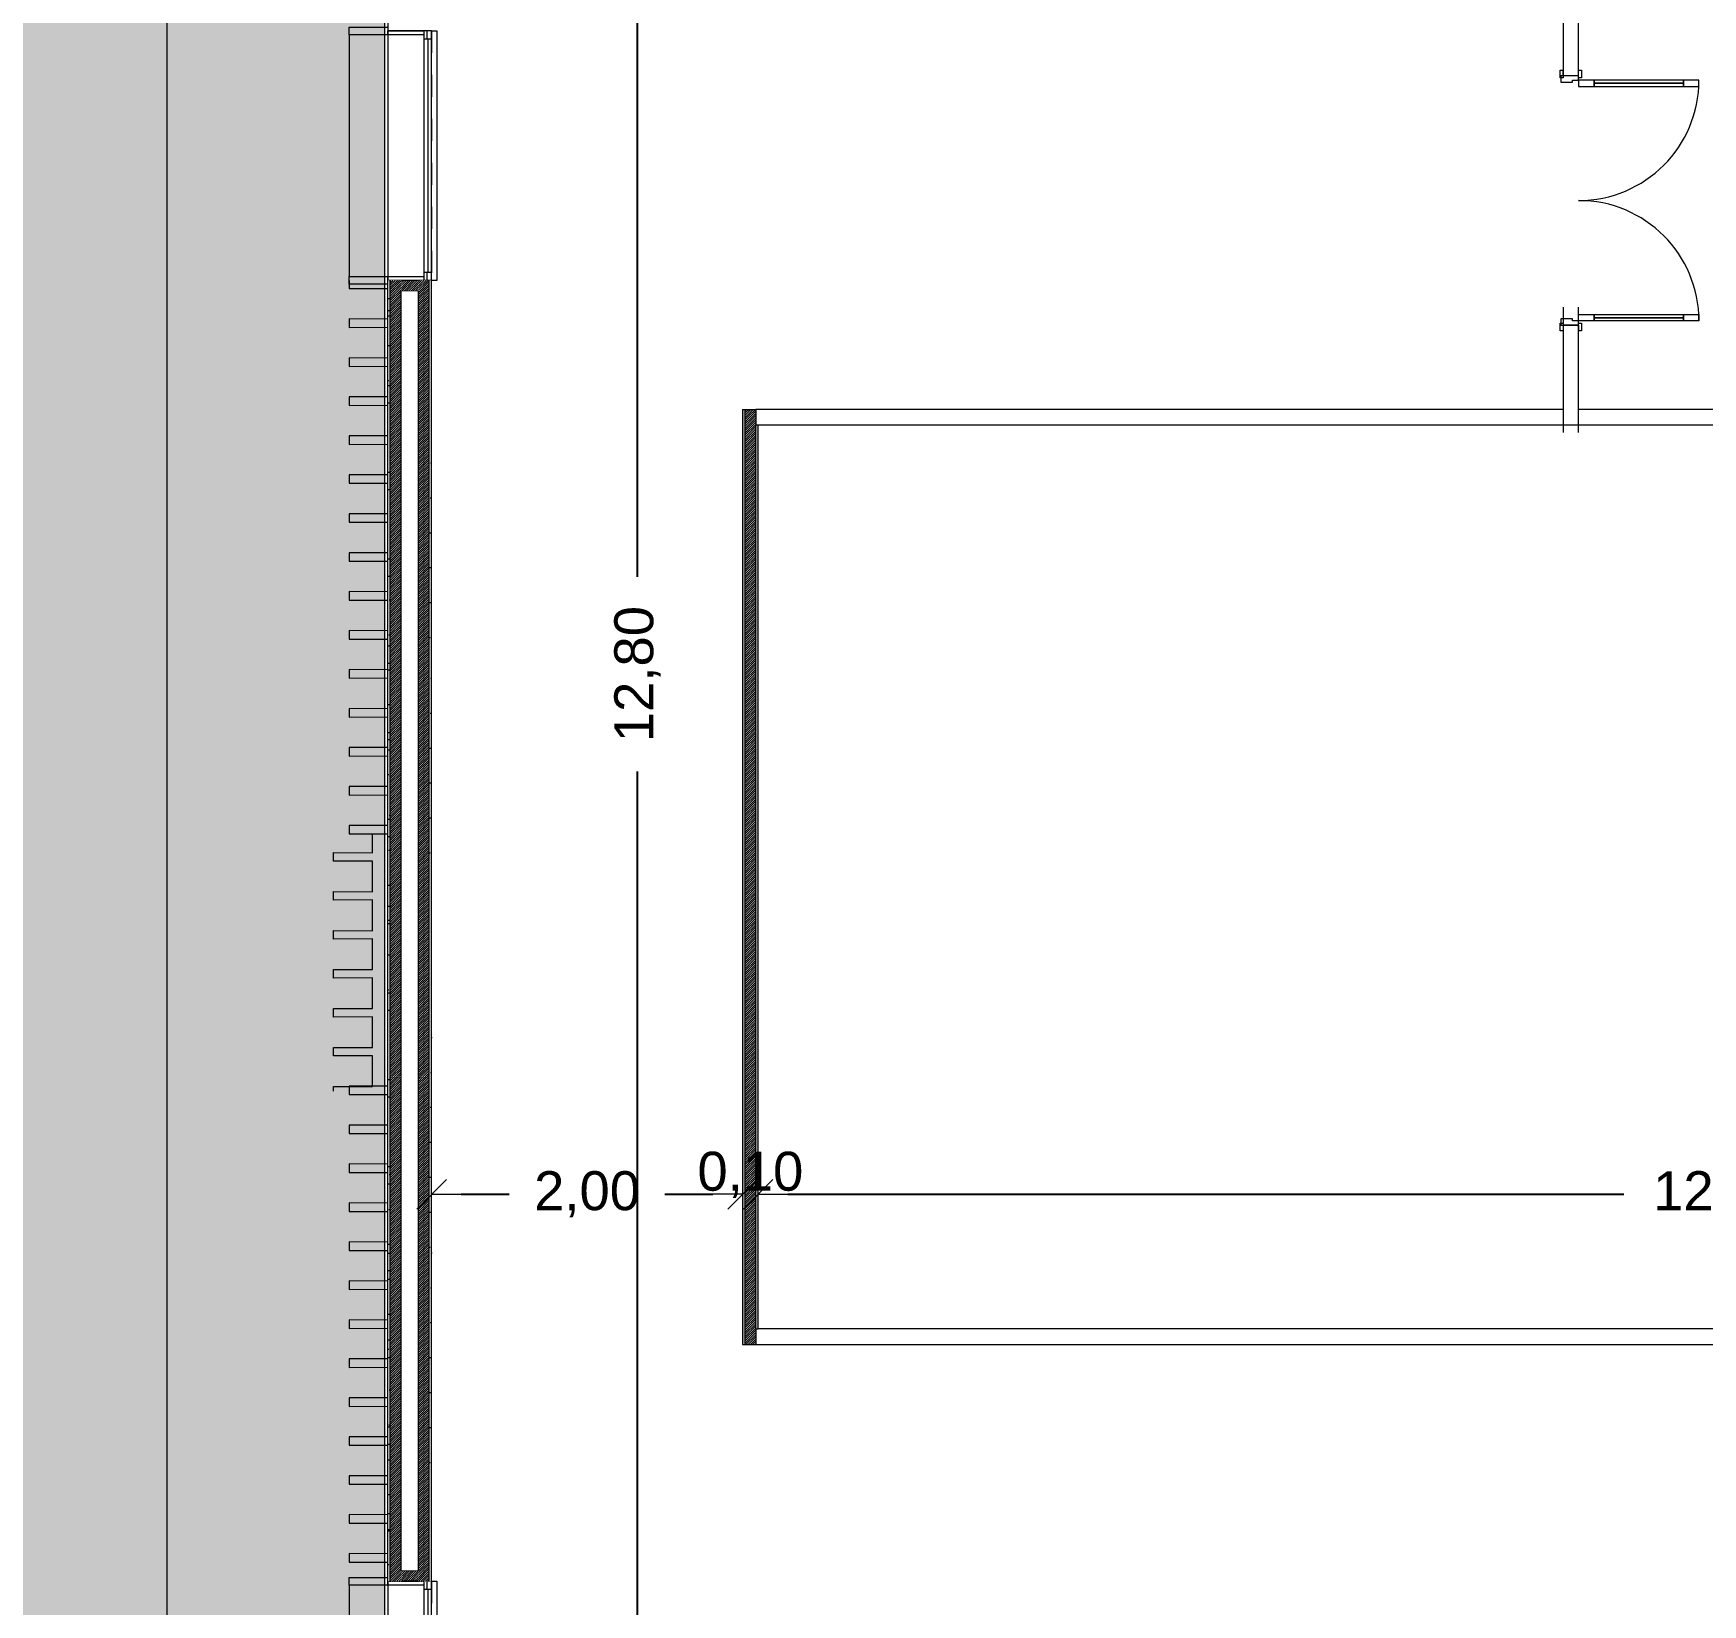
# Model space of a CAD drawing. Header units: millimetres. Extents: x 141848 to 1648660, y -821378 to -151356.
# Drawn here: x 216950 to 227662, y -234675 to -224593 of the extents above; entities that cross this region are included whole.
import ezdxf

# ---------------------------------------------------------------- set-up
doc = ezdxf.new("R2010")
doc.units = ezdxf.units.MM
doc.header["$MEASUREMENT"] = 0
doc.linetypes.add('Traits', pattern=[282.222223, 141.111112, -141.111112])
doc.linetypes.add('Wipeout_Contour', pattern=[1000, 0, -1000])
for name, color, linetype in [('Cotations - 1_100', 7, 'Continuous'), ('Fenêtres ARCHICAD', 7, 'Continuous'), ('Nouveau_0', 7, 'Continuous'), ('Portes ARCHICAD', 7, 'Continuous'), ('Sols_ Dalles', 7, 'Continuous'), ('Structure - Murs extérieurs', 7, 'Continuous')]:
    doc.layers.add(name, color=color, linetype=linetype)
doc.styles.add('STYLE_GENERE_2', font='')
doc.styles.get('STYLE_GENERE_2').set_extended_font_data('Arial')
doc.dimstyles.new('STYLE_GENERE__4', dxfattribs={"dimtxt": 250, "dimasz": 190, "dimexe": 1.25, "dimexo": 0.625, "dimgap": 0, "dimtad": 1, "dimlfac": 0.001, "dimtxsty": 'STYLE_GENERE_2', "dimblk": 'ARROWHEAD_6', "dimblk1": 'ARROWHEAD_6', "dimblk2": 'ARROWHEAD_6', "dimcen": 2.5, "dimse1": 1, "dimse2": 1, "dimclrd": 7, "dimclre": 7, "dimclrt": 7, "dimazin": 3, "dimtfac": 1, "dimtmove": 0, "dimatfit": 3})
doc.dimstyles.new('STYLE_GENERE__5', dxfattribs={"dimtxt": 250, "dimasz": 190, "dimexe": 1.25, "dimexo": 0.625, "dimgap": 0, "dimtad": 1, "dimlfac": 0.001, "dimtxsty": 'STYLE_GENERE_2', "dimblk": 'ARROWHEAD_6', "dimblk1": 'ARROWHEAD_6', "dimblk2": 'ARROWHEAD_6', "dimcen": 2.5, "dimse1": 1, "dimse2": 1, "dimclrd": 7, "dimclre": 7, "dimclrt": 7, "dimazin": 3, "dimtfac": 1, "dimtmove": 0, "dimatfit": 3})
pattern_1 = [(45, (0, 175), (-55.684659, 55.684659), [0, -52.5, 0, -78.75]), (110, (175, 175), (74.000794, 26.934086), [0, -38.5, 0, -66.5])]
pattern_2 = [(45, (0, 0), (-7.0710678, 7.0710678), [])]
pattern_3 = [(45, (0, 0), (-7.0710678, 7.0710678), [])]
pattern_4 = [(45, (0, 175), (-55.684659, 55.684659), [0, -52.5, 0, -78.75]), (110, (175, 175), (74.000794, 26.934086), [0, -38.5, 0, -66.5])]

# ---------------------------------------------------------------- blocks, each defined once
blk = doc.blocks.new('Mur_141_1', base_point=(221516, -237106))
at = {"layer": 'Structure - Murs extérieurs', "color": 7, "linetype": 'Continuous', "lineweight": 5}
for p, q in [((221586, -237006), (221586, -237091)), ((221586, -237091), (221586, -237106)), ((221586, -237106), (221601, -237106))]:
    blk.add_line(p, q, dxfattribs=at)
at = {"layer": 'Structure - Murs extérieurs', "color": 7, "linetype": 'Continuous', "lineweight": 5, "flags": 128}
for points in [[(226766, -237006), (221586, -237006)], [(233861, -237006), (226866, -237006)], [(221601, -237106), (241896, -237106)]]:
    blk.add_lwpolyline(points, dxfattribs=at)
blk = doc.blocks.new('Mur_166_1', base_point=(221516, -243006))
at = {"color": 254, "linetype": 'Wipeout_Contour', "lineweight": 0, "ltscale": 973225.053463}
blk.add_wipeout([(221501, -237006), (221516, -237021), (221516, -237006)], dxfattribs=at).dxf.layer = 'Structure - Murs extérieurs'
at = {"color": 254, "linetype": 'Wipeout_Contour', "lineweight": 0, "ltscale": 986430.862182}
blk.add_wipeout([(221501, -243006), (221516, -243006), (221516, -242991)], dxfattribs=at).dxf.layer = 'Structure - Murs extérieurs'
at = {"layer": 'Structure - Murs extérieurs', "linetype": 'Continuous', "lineweight": 5, "true_color": 0x5f5f5f}
h = blk.add_hatch(dxfattribs=at)
h.set_pattern_fill('Enduit_0001', color=251, style=0, pattern_type=2)
h.set_pattern_definition(pattern_1)
h.paths.add_polyline_path([(221501, -237006), (221516, -237021), (221516, -237006)])
h = blk.add_hatch(dxfattribs=at)
h.set_pattern_fill('Enduit_0001', color=251, style=0, pattern_type=2)
h.set_pattern_definition(pattern_1)
h.paths.add_polyline_path([(221501, -243006), (221516, -243006), (221516, -242991)])
at = {"color": 254, "linetype": 'Wipeout_Contour', "lineweight": 0, "ltscale": 1297801.44806953}
blk.add_wipeout([(221586, -237006), (221516, -237006), (221516, -237021), (221586, -237091)], dxfattribs=at).dxf.layer = 'Structure - Murs extérieurs'
at = {"color": 254, "linetype": 'Wipeout_Contour', "lineweight": 0, "ltscale": 1315290.401905245}
blk.add_wipeout([(221586, -242921), (221516, -242991), (221516, -243006), (221586, -243006)], dxfattribs=at).dxf.layer = 'Structure - Murs extérieurs'
at = {"layer": 'Structure - Murs extérieurs', "linetype": 'Continuous', "lineweight": 5, "true_color": 0x5f5f5f}
h = blk.add_hatch(dxfattribs=at)
h.set_pattern_fill('Briques_terre_cuite__int_97', color=251, style=0, pattern_type=2)
h.set_pattern_definition(pattern_2)
h.paths.add_polyline_path([(221586, -237006), (221516, -237006), (221516, -237021), (221586, -237091)])
h = blk.add_hatch(dxfattribs=at)
h.set_pattern_fill('Briques_terre_cuite__int_97', color=251, style=0, pattern_type=2)
h.set_pattern_definition(pattern_2)
h.paths.add_polyline_path([(221586, -242921), (221516, -242991), (221516, -243006), (221586, -243006)])
at = {"color": 254, "linetype": 'Wipeout_Contour', "lineweight": 0, "ltscale": 1306430.911029003}
blk.add_wipeout([(221501, -237006), (221501, -243006), (221516, -242991), (221516, -237021)], dxfattribs=at).dxf.layer = 'Structure - Murs extérieurs'
at = {"color": 254, "linetype": 'Wipeout_Contour', "lineweight": 0, "ltscale": 1306659.999939662}
blk.add_wipeout([(221601, -242906), (221601, -237106), (221586, -237106), (221586, -242906)], dxfattribs=at).dxf.layer = 'Structure - Murs extérieurs'
at = {"layer": 'Structure - Murs extérieurs', "linetype": 'Continuous', "lineweight": 5, "true_color": 0x5f5f5f}
h = blk.add_hatch(dxfattribs=at)
h.set_pattern_fill('Enduit_0001', color=251, style=0, pattern_type=2)
h.set_pattern_definition(pattern_1)
h.paths.add_polyline_path([(221501, -237006), (221501, -243006), (221516, -242991), (221516, -237021)])
h = blk.add_hatch(dxfattribs=at)
h.set_pattern_fill('Enduit_0001', color=251, style=0, pattern_type=2)
h.set_pattern_definition(pattern_1)
h.paths.add_polyline_path([(221601, -242906), (221601, -237106), (221586, -237106), (221586, -242906)])
at = {"color": 254, "linetype": 'Wipeout_Contour', "lineweight": 0, "ltscale": 1306545.513142774}
blk.add_wipeout([(221516, -237021), (221516, -242991), (221586, -242921), (221586, -237091)], dxfattribs=at).dxf.layer = 'Structure - Murs extérieurs'
at = {"layer": 'Structure - Murs extérieurs', "linetype": 'Continuous', "lineweight": 5, "true_color": 0x5f5f5f}
h = blk.add_hatch(dxfattribs=at)
h.set_pattern_fill('Briques_terre_cuite__int_97', color=251, style=0, pattern_type=2)
h.set_pattern_definition(pattern_2)
h.paths.add_polyline_path([(221516, -237021), (221516, -242991), (221586, -242921), (221586, -237091)])
at = {"layer": 'Structure - Murs extérieurs', "color": 7, "linetype": 'Continuous', "lineweight": 5}
for p, q in [((221516, -237006), (221516, -237021)), ((221516, -237021), (221516, -242991)), ((221586, -237006), (221586, -237091)), ((221586, -237091), (221586, -237106)), ((221586, -237106), (221601, -237106)), ((221586, -242906), (221586, -237106)), ((221586, -242906), (221601, -242906)), ((221586, -242906), (221586, -242921)), ((221586, -242921), (221586, -243006)), ((221516, -242991), (221516, -243006))]:
    blk.add_line(p, q, dxfattribs=at)
at = {"layer": 'Structure - Murs extérieurs', "color": 7, "linetype": 'Continuous', "lineweight": 5, "flags": 128}
for points in [[(221501, -237006), (221516, -237006)], [(221501, -237006), (221501, -243006)], [(221516, -237006), (221586, -237006)], [(221601, -242906), (221601, -237106)], [(221501, -243006), (221516, -243006)], [(221516, -243006), (221586, -243006)]]:
    blk.add_lwpolyline(points, dxfattribs=at)
blk = doc.blocks.new('Mur_170_1', base_point=(233861, -243006))
at = {"layer": 'Structure - Murs extérieurs', "color": 7, "linetype": 'Continuous', "lineweight": 5}
for p, q in [((221586, -242906), (221601, -242906)), ((221586, -242906), (221586, -242921)), ((221586, -242921), (221586, -243006))]:
    blk.add_line(p, q, dxfattribs=at)
at = {"layer": 'Structure - Murs extérieurs', "color": 7, "linetype": 'Continuous', "lineweight": 5, "flags": 128}
for points in [[(233861, -242906), (221601, -242906)], [(221586, -243006), (233861, -243006)]]:
    blk.add_lwpolyline(points, dxfattribs=at)
blk = doc.blocks.new('Tôle profilée 25_11')
at = {"color": 7, "linetype": 'Continuous', "lineweight": 5}
for p, q in [((0, 3272.5), (0, 3176.5)), ((-250, 3177.5), (-250, 3150)), ((0, 3176.5), (-250, 3177.5)), ((-250, 3150), (-250, 3122.5)), ((-250, 3122.5), (0, 3123.5)), ((0, 3123.5), (0, 2926.5)), ((-250, 2927.5), (-250, 2900)), ((0, 2926.5), (-250, 2927.5)), ((-250, 2900), (-250, 2872.5)), ((-250, 2872.5), (0, 2873.5)), ((0, 2873.5), (0, 2676.5)), ((-250, 2677.5), (-250, 2650)), ((0, 2676.5), (-250, 2677.5)), ((-250, 2650), (-250, 2622.5)), ((-250, 2622.5), (0, 2623.5)), ((0, 2623.5), (0, 2426.5)), ((-250, 2427.5), (-250, 2400)), ((0, 2426.5), (-250, 2427.5)), ((-250, 2400), (-250, 2372.5)), ((-250, 2372.5), (0, 2373.5)), ((0, 2373.5), (0, 2176.5)), ((-250, 2177.5), (-250, 2150)), ((0, 2176.5), (-250, 2177.5)), ((-250, 2150), (-250, 2122.5)), ((-250, 2122.5), (0, 2123.5)), ((0, 2123.5), (0, 1926.5)), ((-250, 1927.5), (-250, 1900)), ((0, 1926.5), (-250, 1927.5)), ((-250, 1900), (-250, 1872.5)), ((-250, 1872.5), (0, 1873.5)), ((0, 1873.5), (0, 1676.5)), ((-250, 1677.5), (-250, 1650)), ((0, 1676.5), (-250, 1677.5)), ((-250, 1650), (-250, 1622.5)), ((-250, 1622.5), (0, 1623.5)), ((0, 1623.5), (0, 1426.5)), ((-250, 1427.5), (-250, 1400)), ((0, 1426.5), (-250, 1427.5)), ((-250, 1400), (-250, 1372.5)), ((-250, 1372.5), (0, 1373.5)), ((0, 1373.5), (0, 1176.5)), ((-250, 1177.5), (-250, 1150)), ((0, 1176.5), (-250, 1177.5)), ((-250, 1150), (-250, 1122.5)), ((-250, 1122.5), (0, 1123.5)), ((0, 1123.5), (0, 926.5)), ((-250, 927.5), (-250, 900)), ((0, 926.5), (-250, 927.5)), ((-250, 900), (-250, 872.5)), ((-250, 872.5), (0, 873.5)), ((0, 873.5), (0, 676.5)), ((-250, 677.5), (-250, 650)), ((0, 676.5), (-250, 677.5)), ((-250, 650), (-250, 622.5)), ((-250, 622.5), (0, 623.5)), ((0, 623.5), (0, 426.5)), ((-250, 427.5), (-250, 400)), ((0, 426.5), (-250, 427.5)), ((-250, 400), (-250, 372.5)), ((-250, 372.5), (0, 373.5)), ((0, 373.5), (0, 176.5)), ((-250, 177.5), (-250, 150)), ((0, 176.5), (-250, 177.5)), ((-250, 150), (-250, 122.5)), ((-250, 122.5), (0, 123.5)), ((0, 123.5), (0, 0))]:
    blk.add_line(p, q, dxfattribs=at)
blk = doc.blocks.new('Tôle profilée 25_12')
at = {"color": 7, "linetype": 'Continuous', "lineweight": 5}
for p, q in [((-250, 3674.9), (-250, 3650)), ((-250, 3650), (-250, 3622.5)), ((-250, 3622.5), (0, 3623.5)), ((0, 3623.5), (0, 3426.5)), ((-250, 3427.5), (-250, 3400)), ((0, 3426.5), (-250, 3427.5)), ((-250, 3400), (-250, 3372.5)), ((-250, 3372.5), (0, 3373.5)), ((0, 3373.5), (0, 3176.5)), ((-250, 3177.5), (-250, 3150)), ((0, 3176.5), (-250, 3177.5)), ((-250, 3150), (-250, 3122.5)), ((-250, 3122.5), (0, 3123.5)), ((0, 3123.5), (0, 2926.5)), ((-250, 2927.5), (-250, 2900)), ((0, 2926.5), (-250, 2927.5)), ((-250, 2900), (-250, 2872.5)), ((-250, 2872.5), (0, 2873.5)), ((0, 2873.5), (0, 2676.5)), ((-250, 2677.5), (-250, 2650)), ((0, 2676.5), (-250, 2677.5)), ((-250, 2650), (-250, 2622.5)), ((-250, 2622.5), (0, 2623.5)), ((0, 2623.5), (0, 2426.5)), ((-250, 2427.5), (-250, 2400)), ((0, 2426.5), (-250, 2427.5)), ((-250, 2400), (-250, 2372.5)), ((-250, 2372.5), (0, 2373.5)), ((0, 2373.5), (0, 2176.5)), ((-250, 2177.5), (-250, 2150)), ((0, 2176.5), (-250, 2177.5)), ((-250, 2150), (-250, 2122.5)), ((-250, 2122.5), (0, 2123.5)), ((0, 2123.5), (0, 1926.5)), ((-250, 1927.5), (-250, 1900)), ((0, 1926.5), (-250, 1927.5)), ((-250, 1900), (-250, 1872.5)), ((-250, 1872.5), (0, 1873.5)), ((0, 1873.5), (0, 1676.5)), ((-250, 1677.5), (-250, 1650)), ((0, 1676.5), (-250, 1677.5)), ((-250, 1650), (-250, 1622.5)), ((-250, 1622.5), (0, 1623.5)), ((0, 1623.5), (0, 1426.5)), ((-250, 1427.5), (-250, 1400)), ((0, 1426.5), (-250, 1427.5)), ((-250, 1400), (-250, 1372.5)), ((-250, 1372.5), (0, 1373.5)), ((0, 1373.5), (0, 1176.5)), ((-250, 1177.5), (-250, 1150)), ((0, 1176.5), (-250, 1177.5)), ((-250, 1150), (-250, 1122.5)), ((-250, 1122.5), (0, 1123.5)), ((0, 1123.5), (0, 926.5)), ((-250, 927.5), (-250, 900)), ((0, 926.5), (-250, 927.5)), ((-250, 900), (-250, 872.5)), ((-250, 872.5), (0, 873.5)), ((0, 873.5), (0, 676.5)), ((-250, 677.5), (-250, 650)), ((0, 676.5), (-250, 677.5)), ((-250, 650), (-250, 622.5)), ((-250, 622.5), (0, 623.5)), ((0, 623.5), (0, 426.5)), ((-250, 427.5), (-250, 400)), ((0, 426.5), (-250, 427.5)), ((-250, 400), (-250, 372.5)), ((-250, 372.5), (0, 373.5)), ((0, 373.5), (0, 176.5)), ((-250, 177.5), (-250, 150)), ((0, 176.5), (-250, 177.5)), ((-250, 150), (-250, 122.5)), ((-250, 122.5), (0, 123.5)), ((0, 123.5), (0, 0))]:
    blk.add_line(p, q, dxfattribs=at)
blk = doc.blocks.new('Tôle profilée 25_42')
at = {"color": 7, "linetype": 'Continuous', "lineweight": 5}
for p, q in [((-250, 1652.7), (-250, 1650)), ((-250, 1650), (-250, 1622.5)), ((-250, 1622.5), (0, 1623.5)), ((0, 1623.5), (0, 1426.5)), ((-250, 1427.5), (-250, 1400)), ((0, 1426.5), (-250, 1427.5)), ((-250, 1400), (-250, 1372.5)), ((-250, 1372.5), (0, 1373.5)), ((0, 1373.5), (0, 1176.5)), ((-250, 1177.5), (-250, 1150)), ((0, 1176.5), (-250, 1177.5)), ((-250, 1150), (-250, 1122.5)), ((-250, 1122.5), (0, 1123.5)), ((0, 1123.5), (0, 926.5)), ((-250, 927.5), (-250, 900)), ((0, 926.5), (-250, 927.5)), ((-250, 900), (-250, 872.5)), ((-250, 872.5), (0, 873.5)), ((0, 873.5), (0, 676.5)), ((-250, 677.5), (-250, 650)), ((0, 676.5), (-250, 677.5)), ((-250, 650), (-250, 622.5)), ((-250, 622.5), (0, 623.5)), ((0, 623.5), (0, 426.5)), ((-250, 427.5), (-250, 400)), ((0, 426.5), (-250, 427.5)), ((-250, 400), (-250, 372.5)), ((-250, 372.5), (0, 373.5)), ((0, 373.5), (0, 176.5)), ((-250, 177.5), (-250, 150)), ((0, 176.5), (-250, 177.5)), ((-250, 150), (-250, 122.5)), ((-250, 122.5), (0, 123.5)), ((0, 123.5), (0, 0))]:
    blk.add_line(p, q, dxfattribs=at)
blk = doc.blocks.new('Porte double 25_7')
at = {"layer": 'Portes ARCHICAD', "color": 7, "linetype": 'Continuous', "lineweight": 5}
for p, q in [((-772, 772), (-772, 672)), ((-732, 772), (-772, 772)), ((-732, 672), (-732, 772)), ((732, 672), (732, 772)), ((732, 772), (772, 772)), ((772, 772), (772, 672)), ((-772, 672), (-732, 672)), ((-752, 672), (-752, 100)), ((772, 672), (732, 672)), ((752, 672), (752, 100)), ((-837, 0), (-837, 19)), ((-837, 19), (-787, 19)), ((-787, 0), (-837, 0)), ((-800, 0), (-837, 0)), ((-800, 0), (-837, 0)), ((-772, 0), (-800, 0)), ((-800, 0), (-800, -115)), ((-800, 0), (-800, -100)), ((-800, 0), (-800, -100)), ((-787, 19), (-787, 0)), ((-732, 100), (-772, 100)), ((-772, 100), (-772, 0)), ((-772, -40), (-772, 0)), ((-772, 0), (-732, 0)), ((-732, 0), (-732, 100)), ((732, 0), (732, 100)), ((732, 100), (772, 100)), ((772, 0), (732, 0)), ((772, 100), (772, 0)), ((800, 0), (772, 0)), ((772, 0), (772, -40)), ((787, 19), (837, 19)), ((787, 0), (787, 19)), ((837, 0), (787, 0)), ((800, -115), (800, 0)), ((800, 0), (800, -100)), ((800, 0), (800, -100)), ((800, 0), (837, 0)), ((800, 0), (837, 0)), ((837, 19), (837, 0)), ((-837, -119), (-837, -100)), ((-837, -100), (-787, -100)), ((-800, -100), (-837, -100)), ((-800, -100), (-837, -100)), ((-787, -100), (-787, -119)), ((-760, -40), (-772, -40)), ((-760, -115), (-760, -40)), ((772, -40), (760, -40)), ((760, -40), (760, -115)), ((787, -100), (837, -100)), ((787, -119), (787, -100)), ((800, -100), (837, -100)), ((800, -100), (837, -100)), ((837, -100), (837, -119)), ((-787, -119), (-837, -119)), ((-800, -115), (-760, -115)), ((760, -115), (800, -115)), ((837, -119), (787, -119))]:
    blk.add_line(p, q, dxfattribs=at)
at = {"layer": 'Portes ARCHICAD', "color": 7, "linetype": 'Continuous', "lineweight": 5, "flags": 128}
for points in [[(-772, 672), (-772, 100), (-752, 100), (-752, 672)], [(-752, 672), (-752, 100), (-732, 100), (-732, 672)], [(752, 672), (752, 100), (732, 100), (732, 672)], [(772, 672), (772, 100), (752, 100), (752, 672)]]:
    blk.add_lwpolyline(points, close=True, dxfattribs=at)
at = {"layer": 'Portes ARCHICAD', "color": 7, "linetype": 'Continuous', "lineweight": 5}
for centre, start, end in [((-772, 0), 0, 90), ((772, 0), 90, 180)]:
    blk.add_arc(centre, 772, start, end, dxfattribs=at)
blk = doc.blocks.new('Fenêtre 25_2')
at = {"layer": 'Fenêtres ARCHICAD', "color": 7, "linetype": 'Continuous', "lineweight": 5}
for p, q in [((-775, 480), (-825, 480)), ((-825, 480), (-825, 230)), ((-775, 480), (775, 480)), ((-775, 230), (-775, 480)), ((825, 480), (775, 480)), ((775, 480), (775, 230)), ((825, 230), (825, 480)), ((-825, 230), (-775, 230)), ((-825, 230), (-800, 230)), ((-825, 230), (-800, 230)), ((-775, 230), (-800, 230)), ((-800, 230), (-800, 0)), ((-800, 215), (-800, 230)), ((-800, 215), (-800, 230)), ((-800, 145), (-800, 215)), ((-800, 145), (-800, 215)), ((-800, 145), (-800, 215)), ((-800, 145), (-800, 215)), ((-775, 0), (-775, 230)), ((800, 230), (775, 230)), ((775, 230), (775, 0)), ((775, 230), (825, 230)), ((800, 0), (800, 230)), ((800, 215), (800, 230)), ((800, 215), (800, 230)), ((800, 230), (825, 230)), ((800, 230), (825, 230)), ((800, 145), (800, 215)), ((800, 145), (800, 215)), ((800, 145), (800, 215)), ((800, 145), (800, 215)), ((-800, 0), (-775, 0)), ((775, 0), (800, 0)), ((-800, -20), (800, -20)), ((-800, -50), (-800, -83)), ((-800, -83), (800, -83)), ((800, -83), (800, -50))]:
    blk.add_line(p, q, dxfattribs=at)
at = {"layer": 'Fenêtres ARCHICAD', "color": 7, "linetype": 'Traits', "lineweight": 5}
blk.add_line((-800, -50), (800, -50), dxfattribs=at)
at = {"color": 254, "linetype": 'Wipeout_Contour', "lineweight": 0, "ltscale": 3003.33026}
blk.add_wipeout([(-750, 0), (-750, -50), (750, -50), (750, 0)], dxfattribs=at).dxf.layer = 'Fenêtres ARCHICAD'
at = {"layer": 'Fenêtres ARCHICAD', "color": 7, "linetype": 'Continuous', "lineweight": 5}
for p, q in [((-800, 35), (-800, 145)), ((-800, 35), (-800, 145)), ((-800, 35), (-800, 145)), ((-800, 35), (-800, 145)), ((800, 35), (800, 145)), ((800, 35), (800, 145)), ((800, 35), (800, 145)), ((800, 35), (800, 145)), ((-800, 0), (-800, 35)), ((-800, 0), (-800, 35)), ((-800, 0), (-750, 0)), ((-800, -35), (-800, 0)), ((-800, -35), (-800, 0)), ((-750, 0), (-750, -50)), ((-750, 0), (750, 0)), ((750, -50), (750, 0)), ((750, 0), (800, 0)), ((800, 0), (800, 35)), ((800, 0), (800, 35)), ((800, -35), (800, 0)), ((800, -35), (800, 0)), ((-800, -50), (-800, -35)), ((-800, -50), (-800, -35)), ((-750, -50), (-800, -50)), ((-750, -25), (750, -25)), ((750, -50), (-750, -50)), ((800, -50), (750, -50)), ((800, -50), (800, -35)), ((800, -50), (800, -35))]:
    blk.add_line(p, q, dxfattribs=at)
blk = doc.blocks.new('ARROWHEAD_6')
at = {"color": 0, "linetype": 'Continuous', "lineweight": 0}
for p, q in [((0, 0), (-1, 0)), ((-0.5, -0.5), (0.5, 0.5))]:
    blk.add_line(p, q, dxfattribs=at)
blk = doc.blocks.new('*D1164')
at = {"color": 7}
for p, q in [((219696, -232042), (220003, -232042)), ((221003, -232042), (221311, -232042))]:
    blk.add_line(p, q, dxfattribs=at)
at = {"layer": 'Defpoints'}
for p in [(221501, -230006), (219506, -232042), (219506, -253115)]:
    blk.add_point(p, dxfattribs=at)
at = {"layer": 'Cotations - 1_100', "color": 7, "xscale": 190, "yscale": 190, "rotation": 180}
blk.add_blockref('ARROWHEAD_6', (219506, -232042), dxfattribs=at)
at = {"layer": 'Cotations - 1_100', "color": 7, "xscale": 190, "yscale": 190}
blk.add_blockref('ARROWHEAD_6', (221501, -232042), dxfattribs=at)
at = {"layer": 'Cotations - 1_100', "color": 7, "insert": (220503, -232042), "char_height": 250, "attachment_point": 5, "style": 'STYLE_GENERE_2'}
blk.add_mtext('\\A1;{\\pql;\\fArial|b0|i0|c0|p38;2,00}', dxfattribs=at)
blk = doc.blocks.new('*D1165')
at = {"layer": 'Defpoints'}
for p in [(221501, -230006), (221601, -230006), (221501, -232042)]:
    blk.add_point(p, dxfattribs=at)
at = {"layer": 'Cotations - 1_100', "color": 7, "xscale": 190, "yscale": 190}
blk.add_blockref('ARROWHEAD_6', (221501, -232042), dxfattribs=at)
at = {"layer": 'Cotations - 1_100', "color": 7, "xscale": 190, "yscale": 190, "rotation": 180}
blk.add_blockref('ARROWHEAD_6', (221601, -232042), dxfattribs=at)
at = {"layer": 'Cotations - 1_100', "color": 7, "insert": (221551, -231917), "char_height": 250, "attachment_point": 5, "style": 'STYLE_GENERE_2'}
blk.add_mtext('\\A1;{\\pql;\\fArial|b0|i0|c0|p38;0,10}', dxfattribs=at)
blk = doc.blocks.new('*D1166')
at = {"color": 7}
for p, q in [((221791, -232042), (227156, -232042)), ((228406, -232042), (233771, -232042))]:
    blk.add_line(p, q, dxfattribs=at)
at = {"layer": 'Defpoints'}
for p in [(221601, -230006), (221601, -232042), (233961, -235456)]:
    blk.add_point(p, dxfattribs=at)
at = {"layer": 'Cotations - 1_100', "color": 7, "xscale": 190, "yscale": 190, "rotation": 180}
blk.add_blockref('ARROWHEAD_6', (221601, -232042), dxfattribs=at)
at = {"layer": 'Cotations - 1_100', "color": 7, "xscale": 190, "yscale": 190}
blk.add_blockref('ARROWHEAD_6', (233961, -232042), dxfattribs=at)
at = {"layer": 'Cotations - 1_100', "color": 7, "insert": (227781, -232042), "char_height": 250, "attachment_point": 5, "style": 'STYLE_GENERE_2'}
blk.add_mtext('\\A1;{\\pql;\\fArial|b0|i0|c0|p38;12,36}', dxfattribs=at)
blk = doc.blocks.new('*D1169')
at = {"color": 7}
for p, q in [((220826, -228079), (220826, -222493)), ((220826, -234916), (220826, -229329))]:
    blk.add_line(p, q, dxfattribs=at)
at = {"layer": 'Defpoints'}
for p in [(220803, -222303), (220826, -235106), (231726, -235106)]:
    blk.add_point(p, dxfattribs=at)
at = {"layer": 'Cotations - 1_100', "color": 7, "xscale": 190, "yscale": 190}
for p, rotation in [((220826, -222303), 90), ((220826, -235106), 270)]:
    blk.add_blockref('ARROWHEAD_6', p, dxfattribs=dict(at, rotation=rotation))
at = {"layer": 'Cotations - 1_100', "color": 7, "insert": (220826, -228704), "char_height": 250, "attachment_point": 5, "rotation": 90, "style": 'STYLE_GENERE_2'}
blk.add_mtext('\\A1;{\\pql;\\fArial|b0|i0|c0|p38;12,80}', dxfattribs=at)

msp = doc.modelspace()

# ---------------------------------------------------------------- hatches: boundary and pattern name
at = {"linetype": 'Continuous', "lineweight": 0, "true_color": 0x6f6f6f}
h = msp.add_hatch(color=8, dxfattribs=at)
h.paths.add_polyline_path([(141848.442, -295062.571), (269220.821, -293826.868), (269220.821, -270902.734), (268763.049, -270902.734), (254213.6, -271040.575), (254213.6, -163437.635), (153156.2, -163437.635), (153156.2, -271040.575), (153182.962, -271040.57), (153183.146, -272000.514, -0.409427364), (149183.681, -275935.042), (141848.442, -275935.042)])
h.paths.add_polyline_path([(158435.584, -260639.953), (155145.584, -260639.953), (155145.584, -248364.953), (155145.584, -243089.974), (155145.584, -242189.974), (158435.584, -242189.974)], flags=0)
h.paths.add_polyline_path([(161503.433, -171995.57), (161503.433, -193810.571), (161503.433, -230015.57), (161503.433, -260810.571), (196775.042, -260810.571), (196775.042, -222495.57), (186955.542, -222495.57), (186955.542, -218295.57), (196754.55, -218295.57), (196754.55, -208495.57), (196754.55, -204495.57), (193355.542, -204495.57), (193355.542, -195161.535), (195576.034, -195161.535), (195576.034, -189810.571), (217850.068, -189810.571), (217850.068, -262266.885), (245610.045, -262266.885), (245610.045, -253395.571), (245626.034, -253395.571), (246426.034, -253395.571), (247826.034, -253395.571), (247826.034, -248005.571), (247826.034, -246605.571), (245626.034, -246605.571), (245610.045, -246605.571), (245610.045, -171995.57), (212806.28, -171995.57)], flags=0)
h.paths.add_polyline_path([(162737.042, -269433.913, -0.09031866), (162858.773, -268727.623, -0.201448728), (163912.639, -267592.74, -0.104211445), (164718.006, -267415.055), (165317.979, -267409.371, -0.104044608), (166125.354, -267571.244, -0.238255457), (167284.257, -268953.318, -0.055188622), (167336.836, -269390.334), (167338.931, -269611.438), (167351.046, -270890.267), (167092.583, -271892.761, -0.267949192), (165370.083, -272909.124), (164770.11, -272914.808, -0.193717464), (163379.252, -272370.185, -0.070568756), (163028.663, -271931.262, -0.131652498), (162751.253, -270933.845)], flags=0)
h.paths.add_polyline_path([(175327.752, -275599.002, -0.415791099), (173316.986, -273599.031), (173316.986, -273452.052), (173330.488, -267377.824, -0.380556701), (175316.986, -265609.826), (175394.714, -265609.826), (175394.714, -270609.826), (190394.714, -270609.826), (190394.714, -265609.826), (195356.191, -265609.826, -0.414213562), (196856.191, -267109.826), (196856.191, -273660.699, -0.345501612), (195137.285, -275433.432)], flags=0)
h.paths.add_polyline_path([(205510.093, -271504.083, -0.134473934), (205230.948, -270484.937), (205230.948, -268984.937, -0.414213562), (207230.948, -266984.937), (207830.948, -266984.937, -0.414213562), (209830.948, -268984.937), (209830.948, -270484.937, -0.128820346), (209574.03, -271465.581, -0.270936291), (207830.948, -272484.937), (207230.948, -272484.937, -0.264979997)], flags=0)
h.paths.add_polyline_path([(217862.687, -273329.325), (217869.949, -267730.336, -0.098561509), (218100.718, -266943.721), (218117.681, -266951.545, -0.258849002), (219955.479, -265605.827), (219953.141, -265587.294), (220637.569, -265587.294), (220637.569, -265687.294), (220637.569, -270687.294), (250537.569, -270687.294), (250537.569, -265687.294), (252208.004, -265687.294), (254186.294, -265687.294), (254186.294, -267687.294), (254186.294, -271062.255, 0.001345761), (254186.323, -271073.021), (254197.209, -273095.233, -0.414213562), (252208.004, -275105.97), (243484.534, -275105.97, -0.005188955), (243431.438, -275116.103), (235447.992, -275196.191), (220071.012, -275253.24, -0.386553331), (217873.089, -273475.385, -0.025189219)], flags=0)
at = {"layer": 'Sols_ Dalles', "linetype": 'Continuous', "lineweight": 0, "true_color": 0x2e271c}
msp.add_hatch(color=250, dxfattribs=at).paths.add_polyline_path([(161503.433, -171995.57), (161503.433, -230015.57), (161503.433, -260810.571), (196775.042, -260810.571), (196775.042, -260795.571), (196775.042, -258649.982), (196775.042, -258010.558), (196775.042, -222495.57), (186955.542, -222495.57), (186955.542, -218295.57), (196754.55, -218295.57), (196754.55, -204495.57), (193355.542, -204495.57), (193355.542, -195161.535), (195576.034, -195161.535), (195576.034, -189810.571), (217805.542, -189810.571), (217805.542, -253395.57), (217805.542, -253415.571), (219205.542, -253415.571), (219205.542, -253395.57), (219205.542, -188410.571), (191955.542, -188410.571), (191955.542, -190035.076), (194140.476, -190023.061), (194160.967, -193749.52), (191976.034, -193761.535), (191955.542, -200380.57), (191955.542, -205895.57), (195354.55, -205895.57), (195354.55, -216895.57), (185555.542, -216895.57), (185555.542, -223895.57), (195354.55, -223895.57), (195354.55, -258649.982), (195354.55, -259410.571), (163990.222, -259410.571), (162860.681, -259410.571), (162860.681, -231415.57), (162860.681, -173395.57), (244226.034, -173395.57), (244226.034, -248005.571), (245626.034, -248005.571), (246426.034, -248005.571), (246426.034, -251817.03), (245610.045, -251817.03), (244211.034, -251817.03), (244211.034, -253395.571), (246426.034, -253395.571), (247826.034, -253395.571), (247826.034, -248005.571), (247826.034, -246605.571), (245626.034, -246605.571), (245626.034, -171995.57)])

# ---------------------------------------------------------------- linework, layer by layer
at = {"color": 7, "linetype": 'Continuous', "lineweight": 5}
for p, q in [((219505.542, -226177.556), (219490.542, -226177.556)), ((219505.542, -234524.869), (219490.542, -234524.869))]:
    msp.add_line(p, q, dxfattribs=at)
at = {"layer": 'Sols_ Dalles', "color": 250, "linetype": 'Continuous', "lineweight": 5, "true_color": 0x1f1f1f}
msp.add_lwpolyline([(217805.542, -189810.571), (217805.542, -253395.57), (217805.542, -253415.571), (219205.542, -253415.571), (219205.542, -253395.57), (219205.542, -188410.571)], dxfattribs=at)
at = {"layer": 'Structure - Murs extérieurs', "color": 7, "linetype": 'Continuous', "lineweight": 5}
for p, q in [((226766.034, -224865.276), (226766.034, -224828.276)), ((226866.034, -224865.276), (226866.034, -224828.276)), ((226866.034, -224865.276), (226766.034, -224865.276)), ((226766.034, -226465.276), (226766.034, -226502.276)), ((226866.034, -226465.276), (226766.034, -226465.276)), ((226866.034, -226465.276), (226866.034, -226502.276))]:
    msp.add_line(p, q, dxfattribs=at)
at = {"layer": 'Structure - Murs extérieurs', "color": 7, "linetype": 'Continuous', "lineweight": 5, "flags": 128}
for points in [[(226766.034, -185605.571), (226766.034, -224865.276)], [(226866.034, -224865.276), (226866.034, -196705.571)], [(226766.034, -226348.667), (226766.034, -227154.453)], [(226866.034, -227154.453), (226866.034, -226348.667)]]:
    msp.add_lwpolyline(points, dxfattribs=at)

# ---------------------------------------------------------------- block references
at = {"color": 7, "linetype": 'Continuous', "lineweight": 5, "zscale": 1000}
for name, p in [('Tôle profilée 25_12', (219225.542, -229852.418)), ('Tôle profilée 25_11', (219225.542, -234524.869))]:
    msp.add_blockref(name, p, dxfattribs=at)
at = {"color": 7, "linetype": 'Continuous', "lineweight": 5, "xscale": -1, "zscale": 1000, "rotation": 180}
msp.add_blockref('Tôle profilée 25_42', (219126.034, -229726.925), dxfattribs=at)
at = {"layer": 'Portes ARCHICAD', "color": 7, "linetype": 'Continuous', "lineweight": 5, "zscale": 1000, "rotation": 270}
msp.add_blockref('Porte double 25_7', (226866.034, -225665.276), dxfattribs=at)
at = {"layer": 'Structure - Murs extérieurs', "color": 7, "lineweight": 5}
msp.add_blockref('Mur_141_1', (221515.542, -227105.571), dxfattribs=at)

# ---------------------------------------------------------------- next in the draw order: block references
at = {"layer": 'Structure - Murs extérieurs', "color": 211, "lineweight": 5, "true_color": 0xfe55ff}
msp.add_blockref('Mur_166_1', (221515.542, -233005.571), dxfattribs=at)

# ---------------------------------------------------------------- next in the draw order: linework, layer by layer
at = {"layer": 'Nouveau_0', "color": 7, "linetype": 'Continuous', "lineweight": 5}
msp.add_lwpolyline([(244226.034, -173395.57), (244226.034, -253395.57), (219226.034, -253395.57), (219226.034, -173395.57)], close=True, dxfattribs=at)

# ---------------------------------------------------------------- next in the draw order: block references
at = {"layer": 'Structure - Murs extérieurs', "color": 7, "lineweight": 5}
msp.add_blockref('Mur_170_1', (233861.034, -233005.571), dxfattribs=at)

# ---------------------------------------------------------------- next in the draw order: dimensions: what is measured, and where the dimension line sits
at = {"layer": 'Cotations - 1_100', "color": 7, "linetype": 'Continuous', "lineweight": 5}
dim = msp.add_linear_dim(base=(220826.354, -235105.571), p1=(231725.788, -235105.571), p2=(220803.174, -222303.387), angle=90, dimstyle='STYLE_GENERE__4', override={"dimzin": 0}, dxfattribs=at)
dim.commit()
dim.dimension.update_dxf_attribs({"geometry": '*D1169', "text_midpoint": (220826.354, -228704.479)})
for base, p1, p2, picture, middle in [((221500.542, -232042.238), (221500.542, -230005.571), (221600.542, -230005.571), '*D1165', (221550.542, -231917.238)), ((221600.542, -232042.238), (221600.542, -230005.571), (233961.034, -235455.571), '*D1166', (227780.788, -232042.238))]:
    dim = msp.add_linear_dim(base=base, p1=p1, p2=p2, dimstyle='STYLE_GENERE__5', override={"dimzin": 0}, dxfattribs=at)
    dim.commit()
    dim.dimension.update_dxf_attribs({"geometry": picture, "text_midpoint": middle})

# ---------------------------------------------------------------- next in the draw order: wipeouts: each hides what was drawn before it
at = {"color": 254, "linetype": 'Wipeout_Contour', "lineweight": 0, "ltscale": 1260384.985733226}
msp.add_wipeout([(219310.542, -226247.556), (219420.542, -226247.556), (219420.542, -226177.556), (219240.542, -226177.556)], dxfattribs=at)
at = {"color": 254, "linetype": 'Wipeout_Contour', "lineweight": 0, "ltscale": 1284361.470106726}
msp.add_wipeout([(219310.542, -234454.869), (219240.542, -234524.869), (219420.542, -234524.869), (219420.542, -234454.869)], dxfattribs=at)

# ---------------------------------------------------------------- next in the draw order: hatches: boundary and pattern name
at = {"linetype": 'Continuous', "lineweight": 5, "true_color": 0x5f5f5f}
h = msp.add_hatch(dxfattribs=at)
h.set_pattern_fill('Briques_terre_cuite__int_97', color=251, style=0, pattern_type=2)
h.set_pattern_definition(pattern_3)
h.paths.add_polyline_path([(219310.542, -226247.556), (219420.542, -226247.556), (219420.542, -226177.556), (219240.542, -226177.556)])
h = msp.add_hatch(dxfattribs=at)
h.set_pattern_fill('Briques_terre_cuite__int_97', color=251, style=0, pattern_type=2)
h.set_pattern_definition(pattern_3)
h.paths.add_polyline_path([(219310.542, -234454.869), (219240.542, -234524.869), (219420.542, -234524.869), (219420.542, -234454.869)])

# ---------------------------------------------------------------- next in the draw order: linework, layer by layer
at = {"color": 7, "linetype": 'Continuous', "lineweight": 5}
for p, q in [((219225.542, -226177.556), (219225.542, -226202.556)), ((219240.542, -226177.556), (219225.542, -226177.556)), ((219310.542, -226177.556), (219240.542, -226177.556)), ((219310.542, -226177.556), (219240.542, -226177.556)), ((219420.542, -226177.556), (219310.542, -226177.556)), ((219420.542, -226177.556), (219310.542, -226177.556)), ((219455.542, -226177.556), (219420.542, -226177.556)), ((219490.542, -226177.556), (219455.542, -226177.556)), ((219310.542, -226247.556), (219420.542, -226247.556)), ((219310.542, -234454.869), (219420.542, -234454.869)), ((219225.542, -234499.869), (219225.542, -234524.869)), ((219240.542, -234524.869), (219225.542, -234524.869)), ((219310.542, -234524.869), (219240.542, -234524.869)), ((219310.542, -234524.869), (219240.542, -234524.869)), ((219420.542, -234524.869), (219310.542, -234524.869)), ((219420.542, -234524.869), (219310.542, -234524.869)), ((219455.542, -234524.869), (219420.542, -234524.869)), ((219490.542, -234524.869), (219455.542, -234524.869))]:
    msp.add_line(p, q, dxfattribs=at)

# ---------------------------------------------------------------- next in the draw order: block references
at = {"layer": 'Fenêtres ARCHICAD', "color": 7, "linetype": 'Continuous', "lineweight": 5, "xscale": -1, "zscale": 1000, "rotation": 90}
for p in [(219455.542, -225377.556), (219455.542, -235324.869)]:
    msp.add_blockref('Fenêtre 25_2', p, dxfattribs=at)

# ---------------------------------------------------------------- next in the draw order: wipeouts: each hides what was drawn before it
at = {"color": 254, "linetype": 'Wipeout_Contour', "lineweight": 0, "ltscale": 1265262.558585493}
msp.add_wipeout([(219225.542, -229815), (219240.542, -229815), (219240.542, -226177.556), (219225.542, -226177.556)], dxfattribs=at)
at = {"color": 254, "linetype": 'Wipeout_Contour', "lineweight": 0, "ltscale": 1265997.470005612}
msp.add_wipeout([(219490.542, -229815), (219505.542, -229815), (219505.542, -226177.556), (219490.542, -226177.556)], dxfattribs=at)
at = {"color": 254, "linetype": 'Wipeout_Contour', "lineweight": 0, "ltscale": 1279384.2632544}
msp.add_wipeout([(219225.542, -234524.869), (219240.542, -234524.869), (219240.542, -231289), (219225.542, -231289)], dxfattribs=at)
at = {"color": 254, "linetype": 'Wipeout_Contour', "lineweight": 0, "ltscale": 1280111.065148805}
msp.add_wipeout([(219490.542, -234524.87), (219505.542, -234524.87), (219505.542, -231289), (219490.542, -231289)], dxfattribs=at)

# ---------------------------------------------------------------- next in the draw order: hatches: boundary and pattern name
at = {"linetype": 'Continuous', "lineweight": 5, "true_color": 0x5f5f5f}
h = msp.add_hatch(dxfattribs=at)
h.set_pattern_fill('Enduit_0001', color=251, style=0, pattern_type=2)
h.set_pattern_definition(pattern_4)
h.paths.add_polyline_path([(219225.542, -229815), (219240.542, -229815), (219240.542, -226177.556), (219225.542, -226177.556)])
h = msp.add_hatch(dxfattribs=at)
h.set_pattern_fill('Enduit_0001', color=251, style=0, pattern_type=2)
h.set_pattern_definition(pattern_4)
h.paths.add_polyline_path([(219490.542, -229815), (219505.542, -229815), (219505.542, -226177.556), (219490.542, -226177.556)])
h = msp.add_hatch(dxfattribs=at)
h.set_pattern_fill('Enduit_0001', color=251, style=0, pattern_type=2)
h.set_pattern_definition(pattern_4)
h.paths.add_polyline_path([(219225.542, -234524.869), (219240.542, -234524.869), (219240.542, -231289), (219225.542, -231289)])
h = msp.add_hatch(dxfattribs=at)
h.set_pattern_fill('Enduit_0001', color=251, style=0, pattern_type=2)
h.set_pattern_definition(pattern_4)
h.paths.add_polyline_path([(219490.542, -234524.87), (219505.542, -234524.87), (219505.542, -231289), (219490.542, -231289)])

# ---------------------------------------------------------------- next in the draw order: wipeouts: each hides what was drawn before it
at = {"color": 254, "linetype": 'Wipeout_Contour', "lineweight": 0, "ltscale": 1243347.861820587}
msp.add_wipeout([(219225.542, -231289), (219240.542, -231289), (219240.542, -229815), (219225.542, -229815)], dxfattribs=at)
at = {"color": 254, "linetype": 'Wipeout_Contour', "lineweight": 0, "ltscale": 1244095.775740375}
msp.add_wipeout([(219490.542, -231289), (219505.542, -231289), (219505.542, -229815), (219490.542, -229815)], dxfattribs=at)

# ---------------------------------------------------------------- next in the draw order: hatches: boundary and pattern name
at = {"linetype": 'Continuous', "lineweight": 5, "true_color": 0x5f5f5f}
h = msp.add_hatch(dxfattribs=at)
h.set_pattern_fill('Enduit_0001', color=251, style=0, pattern_type=2)
h.set_pattern_definition(pattern_4)
h.paths.add_polyline_path([(219225.542, -231289), (219240.542, -231289), (219240.542, -229815), (219225.542, -229815)])
h = msp.add_hatch(dxfattribs=at)
h.set_pattern_fill('Enduit_0001', color=251, style=0, pattern_type=2)
h.set_pattern_definition(pattern_4)
h.paths.add_polyline_path([(219490.542, -231289), (219505.542, -231289), (219505.542, -229815), (219490.542, -229815)])

# ---------------------------------------------------------------- next in the draw order: wipeouts: each hides what was drawn before it
at = {"color": 254, "linetype": 'Wipeout_Contour', "lineweight": 0, "ltscale": 1265430.666701744}
msp.add_wipeout([(219240.542, -229815), (219310.542, -229815), (219310.542, -226177.556), (219240.542, -226177.556)], dxfattribs=at)
at = {"color": 254, "linetype": 'Wipeout_Contour', "lineweight": 0, "ltscale": 1279449.658348162}
msp.add_wipeout([(219240.542, -234524.869), (219310.542, -234524.869), (219310.542, -231289), (219240.542, -231289)], dxfattribs=at)

# ---------------------------------------------------------------- next in the draw order: hatches: boundary and pattern name
at = {"linetype": 'Continuous', "lineweight": 5, "true_color": 0x5f5f5f}
h = msp.add_hatch(dxfattribs=at)
h.set_pattern_fill('Briques_terre_cuite__int_97', color=251, style=0, pattern_type=2)
h.set_pattern_definition(pattern_3)
h.paths.add_polyline_path([(219240.542, -229815), (219310.542, -229815), (219310.542, -226177.556), (219240.542, -226177.556)])
h = msp.add_hatch(dxfattribs=at)
h.set_pattern_fill('Briques_terre_cuite__int_97', color=251, style=0, pattern_type=2)
h.set_pattern_definition(pattern_3)
h.paths.add_polyline_path([(219240.542, -234524.869), (219310.542, -234524.869), (219310.542, -231289), (219240.542, -231289)])

# ---------------------------------------------------------------- next in the draw order: wipeouts: each hides what was drawn before it
at = {"color": 254, "linetype": 'Wipeout_Contour', "lineweight": 0, "ltscale": 1243466.840339266}
msp.add_wipeout([(219240.542, -231289), (219310.542, -231289), (219310.542, -229815), (219240.542, -229815)], dxfattribs=at)

# ---------------------------------------------------------------- next in the draw order: hatches: boundary and pattern name
at = {"linetype": 'Continuous', "lineweight": 5, "true_color": 0x5f5f5f}
h = msp.add_hatch(dxfattribs=at)
h.set_pattern_fill('Briques_terre_cuite__int_97', color=251, style=0, pattern_type=2)
h.set_pattern_definition(pattern_3)
h.paths.add_polyline_path([(219240.542, -231289), (219310.542, -231289), (219310.542, -229815), (219240.542, -229815)])

# ---------------------------------------------------------------- next in the draw order: linework, layer by layer
at = {"color": 7, "linetype": 'Continuous', "lineweight": 5}
for p, q in [((219240.542, -229815), (219240.542, -226177.556)), ((219240.542, -231289), (219240.542, -229815)), ((219225.542, -231289.418), (219225.542, -231289)), ((219240.542, -234524.869), (219240.542, -231289))]:
    msp.add_line(p, q, dxfattribs=at)
at = {"color": 7, "linetype": 'Continuous', "lineweight": 5, "flags": 128}
for points in [[(219225.542, -229815), (219225.542, -226177.556)], [(219225.542, -231289), (219225.542, -229815)], [(219225.542, -234524.869), (219225.542, -231289)]]:
    msp.add_lwpolyline(points, dxfattribs=at)

# ---------------------------------------------------------------- next in the draw order: wipeouts: each hides what was drawn before it
at = {"color": 254, "linetype": 'Wipeout_Contour', "lineweight": 0, "ltscale": 1243719.88514588}
msp.add_wipeout([(219310.542, -231289), (219420.542, -231289), (219420.542, -229815), (219310.542, -229815)], dxfattribs=at)

# ---------------------------------------------------------------- next in the draw order: wipeouts: each hides what was drawn before it
at = {"color": 254, "linetype": 'Wipeout_Contour', "lineweight": 0, "ltscale": 1265730.470584759}
msp.add_wipeout([(219310.542, -229815), (219420.542, -229815), (219420.542, -226247.556), (219310.542, -226247.556)], dxfattribs=at)
at = {"color": 254, "linetype": 'Wipeout_Contour', "lineweight": 0, "ltscale": 1279645.378463733}
msp.add_wipeout([(219310.542, -234454.869), (219420.542, -234454.869), (219420.542, -231289), (219310.542, -231289)], dxfattribs=at)

# ---------------------------------------------------------------- next in the draw order: linework, layer by layer
at = {"color": 7, "linetype": 'Continuous', "lineweight": 5}
for p, q in [((219310.542, -229815), (219310.542, -226247.556)), ((219310.542, -231289), (219310.542, -229815)), ((219310.542, -234454.869), (219310.542, -231289))]:
    msp.add_line(p, q, dxfattribs=at)

# ---------------------------------------------------------------- next in the draw order: wipeouts: each hides what was drawn before it
at = {"color": 254, "linetype": 'Wipeout_Contour', "lineweight": 0, "ltscale": 1265879.579869993}
msp.add_wipeout([(219420.542, -229815), (219490.542, -229815), (219490.542, -226177.556), (219420.542, -226177.556)], dxfattribs=at)
at = {"color": 254, "linetype": 'Wipeout_Contour', "lineweight": 0, "ltscale": 1279994.475037139}
msp.add_wipeout([(219420.542, -234524.869), (219490.542, -234524.869), (219490.542, -231289), (219420.542, -231289)], dxfattribs=at)

# ---------------------------------------------------------------- next in the draw order: hatches: boundary and pattern name
at = {"linetype": 'Continuous', "lineweight": 5, "true_color": 0x5f5f5f}
h = msp.add_hatch(dxfattribs=at)
h.set_pattern_fill('Briques_terre_cuite__int_97', color=251, style=0, pattern_type=2)
h.set_pattern_definition(pattern_3)
h.paths.add_polyline_path([(219420.542, -229815), (219490.542, -229815), (219490.542, -226177.556), (219420.542, -226177.556)])
h = msp.add_hatch(dxfattribs=at)
h.set_pattern_fill('Briques_terre_cuite__int_97', color=251, style=0, pattern_type=2)
h.set_pattern_definition(pattern_3)
h.paths.add_polyline_path([(219420.542, -234524.869), (219490.542, -234524.869), (219490.542, -231289), (219420.542, -231289)])

# ---------------------------------------------------------------- next in the draw order: wipeouts: each hides what was drawn before it
at = {"color": 254, "linetype": 'Wipeout_Contour', "lineweight": 0, "ltscale": 1243975.800609914}
msp.add_wipeout([(219420.542, -231289), (219490.542, -231289), (219490.542, -229815), (219420.542, -229815)], dxfattribs=at)

# ---------------------------------------------------------------- next in the draw order: hatches: boundary and pattern name
at = {"linetype": 'Continuous', "lineweight": 5, "true_color": 0x5f5f5f}
h = msp.add_hatch(dxfattribs=at)
h.set_pattern_fill('Briques_terre_cuite__int_97', color=251, style=0, pattern_type=2)
h.set_pattern_definition(pattern_3)
h.paths.add_polyline_path([(219420.542, -231289), (219490.542, -231289), (219490.542, -229815), (219420.542, -229815)])

# ---------------------------------------------------------------- next in the draw order: linework, layer by layer
at = {"color": 7, "linetype": 'Continuous', "lineweight": 5}
for p, q in [((219490.542, -229815), (219490.542, -226177.556)), ((219420.542, -229815), (219420.542, -226247.556)), ((219420.542, -231289), (219420.542, -229815)), ((219490.542, -231289), (219490.542, -229815)), ((219420.542, -234454.869), (219420.542, -231289)), ((219490.542, -234524.87), (219490.542, -231289)), ((219505.542, -231289.418), (219505.542, -231289))]:
    msp.add_line(p, q, dxfattribs=at)
at = {"color": 7, "linetype": 'Continuous', "lineweight": 5, "flags": 128}
for points in [[(219505.542, -229815), (219505.542, -226177.556)], [(219505.542, -231289), (219505.542, -229815)], [(219505.542, -234524.869), (219505.542, -231289)]]:
    msp.add_lwpolyline(points, dxfattribs=at)

# ---------------------------------------------------------------- next in the draw order: dimensions: what is measured, and where the dimension line sits
at = {"layer": 'Cotations - 1_100', "color": 7, "linetype": 'Continuous', "lineweight": 5}
dim = msp.add_linear_dim(base=(219505.54197204, -232042.238420077), p1=(219505.54197204, -253114.681114099), p2=(221500.541972041, -230005.571290868), dimstyle='STYLE_GENERE__5', override={"dimzin": 0}, dxfattribs=at)
dim.commit()
dim.dimension.update_dxf_attribs({"geometry": '*D1164', "text_midpoint": (220503.04197204, -232042.238420077)})

doc.saveas('drawing.dxf')
